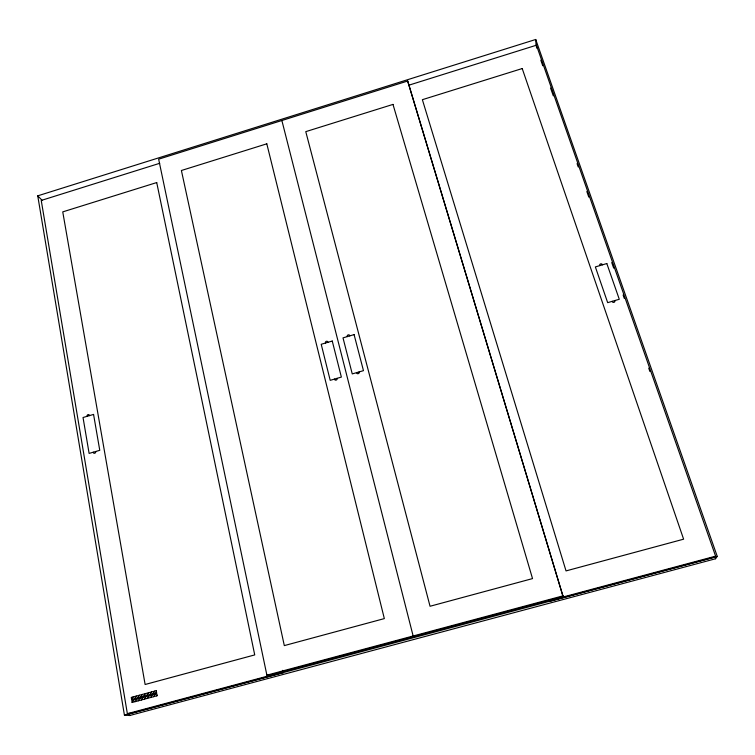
<?xml version="1.0" encoding="UTF-8"?>
<svg xmlns="http://www.w3.org/2000/svg" width="755" height="755" viewBox="0 0 755 755"><rect width="100%" height="100%" fill="white"/><g stroke="black" fill="none" stroke-linecap="round" stroke-linejoin="round"><path stroke-width="1.13" d="M150.509 697.516L152.151 694.987M152.991 693.675L154.633 691.127M153.586 696.695L155.219 694.156M156.059 692.845L156.521 692.137M156.662 695.865L157.068 695.223M132.116 702.461L157.163 695.733L156.804 693.732L131.776 700.461L132.116 702.461L133.758 699.923M134.598 698.62L136.249 696.072M135.173 701.631L136.815 699.102M137.665 697.799L139.307 695.251M138.24 700.81L139.883 698.281M140.723 696.969L142.374 694.43M141.308 699.989L142.94 697.46M143.79 696.148L145.432 693.6M144.375 699.168L146.008 696.629M146.857 695.327L148.499 692.779M147.442 698.337L149.075 695.808M149.924 694.496L151.566 691.957M131.54 699.441L133.191 696.903M715.608 556.161L714.947 557.086L549.876 601.282L549.744 600.574L715.608 556.161L536.409 45.206L408.719 85.239M715.532 558.766L717.25 556.388L535.72 39.477L37.75 195.838L124.415 715.098L129.671 715.523L715.532 558.766L714.759 556.539M407.672 81.021L158.654 159.182L266.892 675.168L268.318 675.517L563.088 596.582L407.672 81.021L563.088 596.582M159.72 163.297L41.242 200.443L127.359 713.683L129.398 713.852L283.248 672.667L282.748 670.355M266.892 675.168L563.022 595.846M127.359 713.683L281.898 672.299L283.248 672.667M124.415 715.098L717.25 556.388M413.91 636.531L413.145 635.993L281.87 120.507M37.75 195.838L42.337 200.566M540.825 60.192L542.769 65.761M550.584 88.061L553.311 95.838M577.075 163.637L578.245 166.968M586.843 191.515L588.796 197.083M611.739 262.551L613.683 268.11M623.111 295.016L624.281 298.348M648.734 368.147L649.904 371.479M602.32 264.863C602.188 262.919 598.762 263.882 599.847 265.6M614.73 300.594C615.835 302.349 612.352 303.321 612.22 301.33M349.735 335.89C349.707 333.908 346.394 334.918 347.347 336.598M359.069 371.932C360.041 373.659 356.662 374.669 356.643 372.64M327.925 342.308C327.906 340.326 324.603 341.336 325.537 343.006M336.985 378.359C337.947 380.076 334.588 381.086 334.569 379.067M89.43 415.637C89.524 413.646 86.344 414.674 87.155 416.307M95.592 451.537C96.423 453.198 93.186 454.236 93.29 452.207M129.284 713.201L129.671 715.523M536.409 45.206L536.569 48.046M535.72 39.477L536.088 45.791M266.808 143.818L181.398 170.498L284.314 645.601L384.333 618.6L266.808 143.818M392.987 104.407L305.775 131.644L430.048 606.265L532.53 578.594L392.987 104.407M156.719 182.559L62.75 211.881L145.12 684.492L254.728 654.915L156.719 182.559M522.215 68.545L422.375 99.688L566.033 570.912L683.615 539.183L522.215 68.545M332.257 341.034L321.215 344.28L330.199 380.341L341.364 377.085L332.257 341.034M354.086 334.616L343.006 337.872L352.255 373.914L363.466 370.658L354.086 334.616M93.563 414.419L83.031 417.515L89.118 453.415L99.764 450.32L93.563 414.419M606.822 263.542L595.355 266.921L607.671 302.651L619.279 299.273L606.822 263.542M156.266 690.693L131.257 697.422L131.596 699.423L156.625 692.694L156.266 690.693"/></g></svg>
